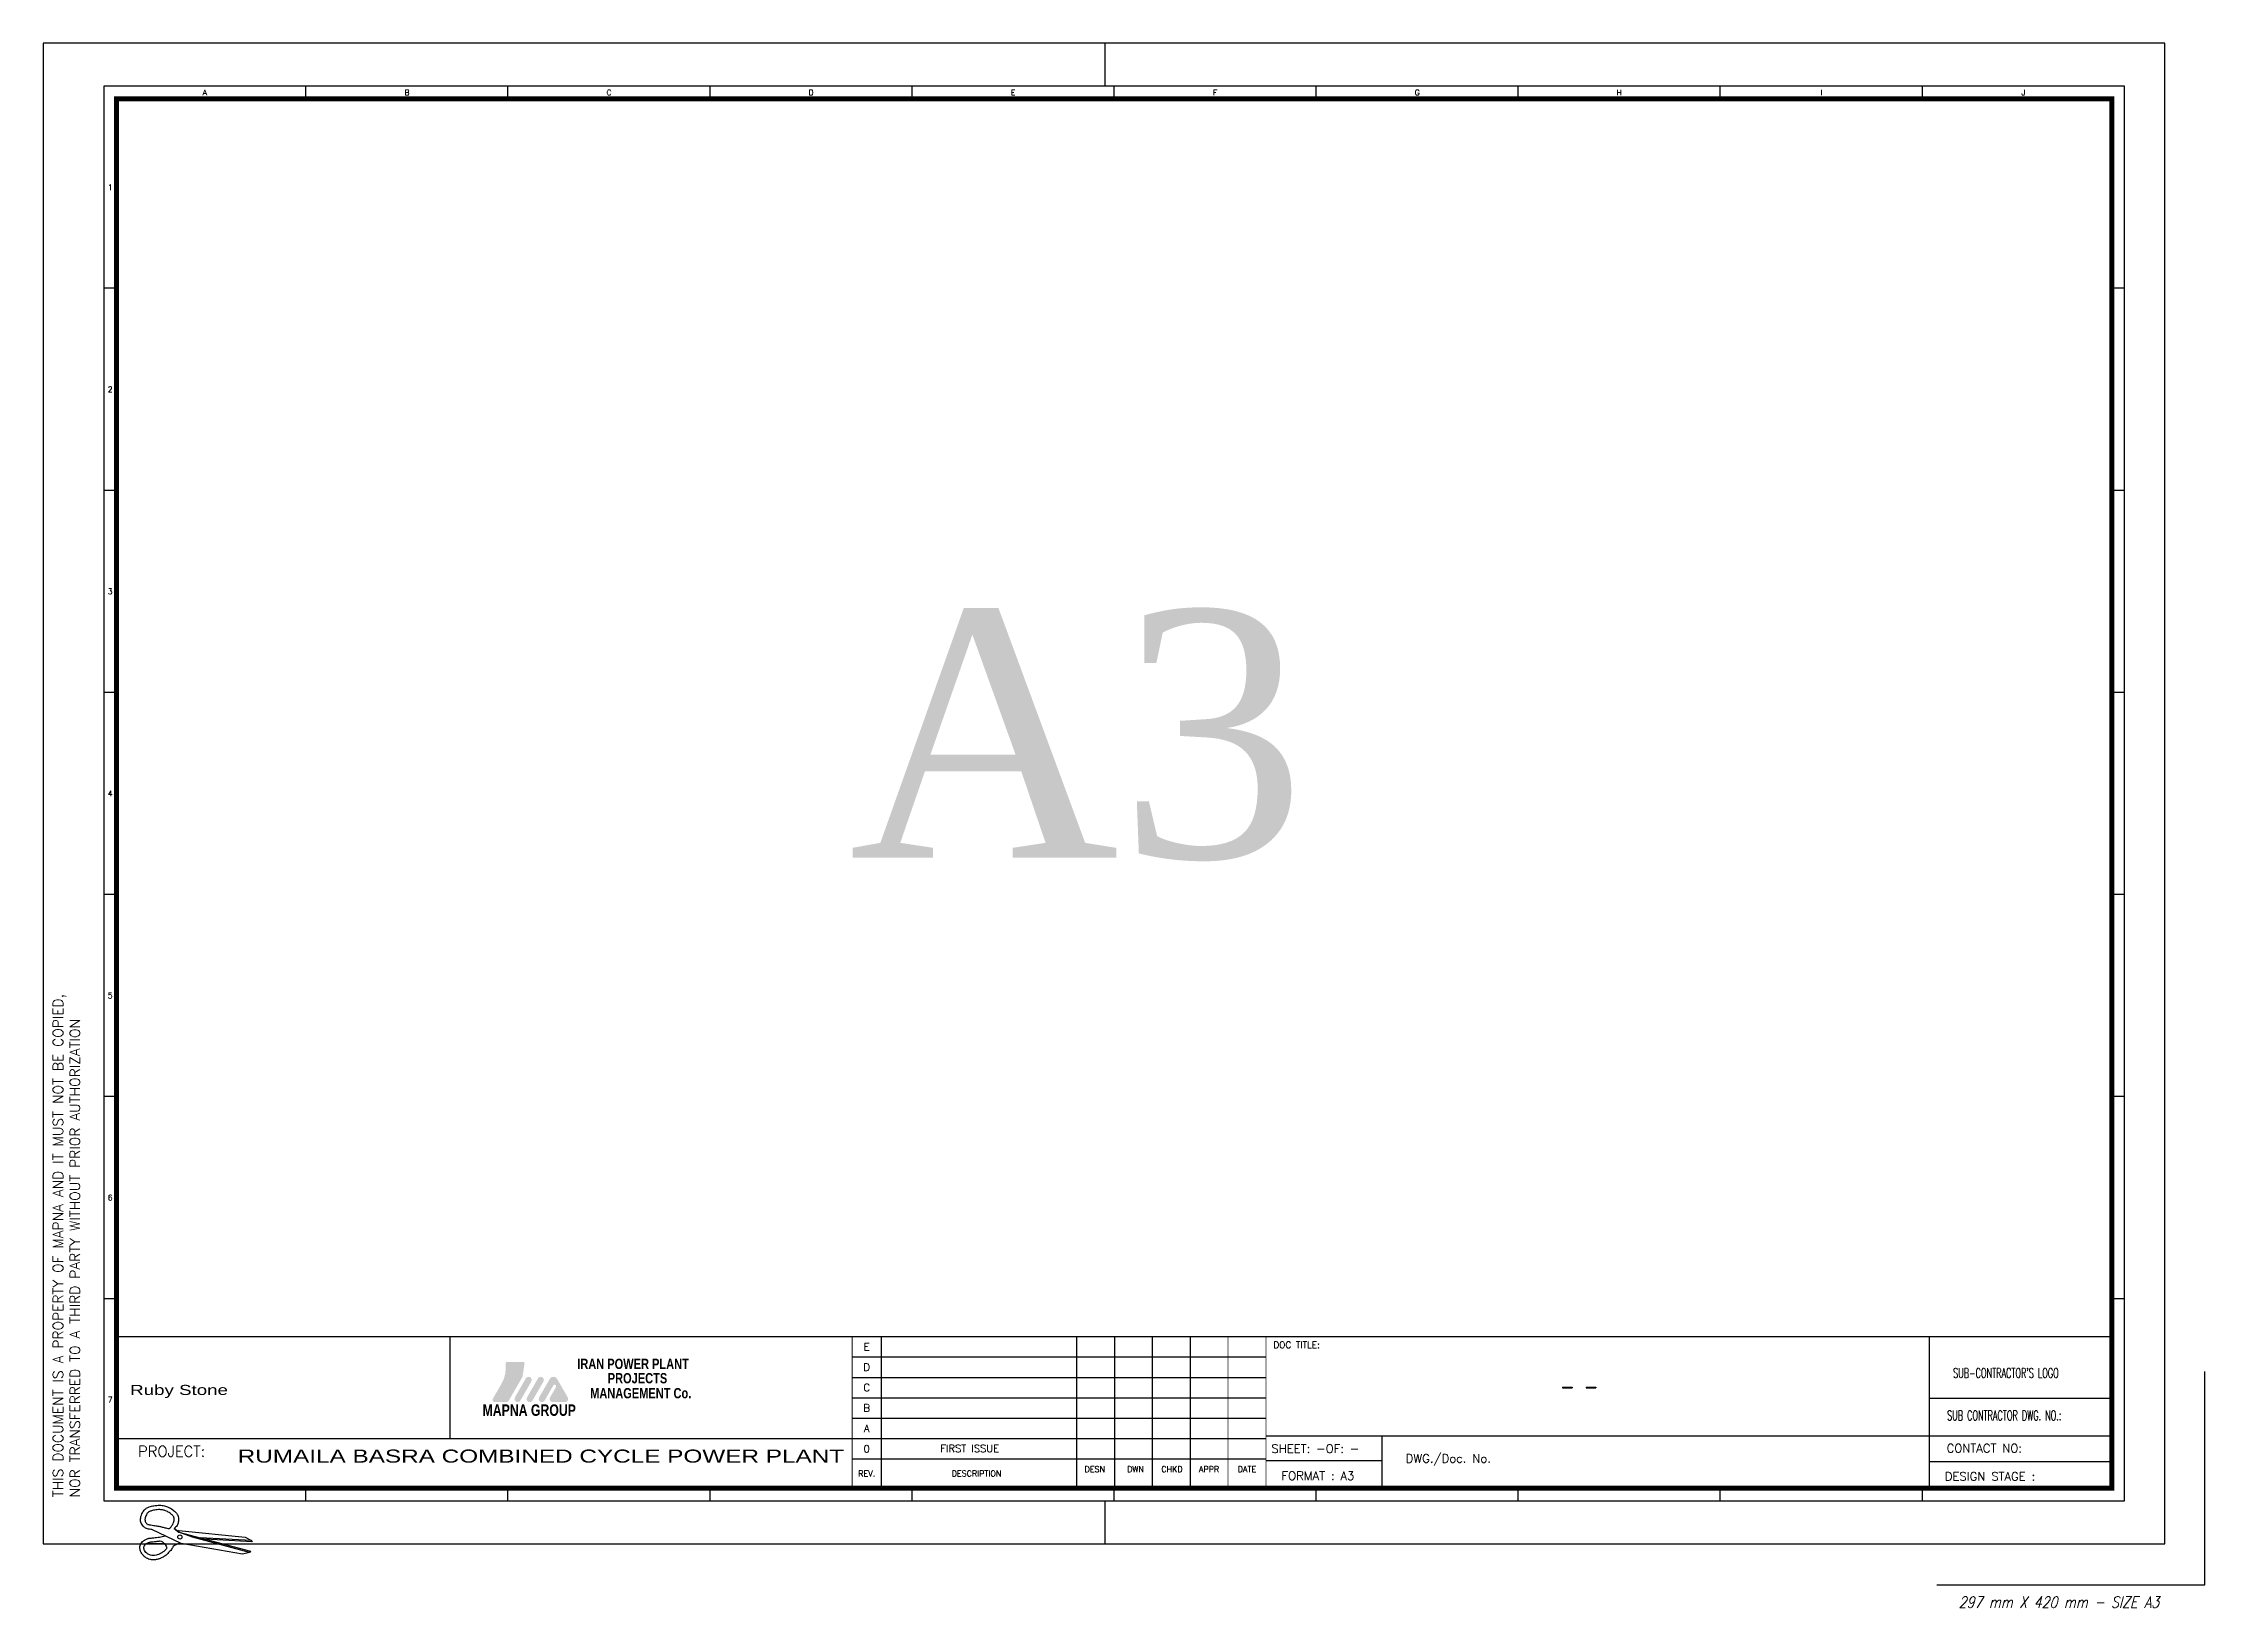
# Model space of a CAD drawing. Header units: millimetres. Extents: x 56 to 1774, y 131 to 974.
# Drawn here: x 1345.8 to 1773.7, y 628 to 937.7 of the extents above; entities that cross this region are included whole.
import ezdxf
from ezdxf.enums import TextEntityAlignment as Align

# ---------------------------------------------------------------- set-up
doc = ezdxf.new("R2010")
doc.units = ezdxf.units.MM
doc.linetypes.add('SLD', pattern=[0])
for name, color, linetype in [('1', 1, 'Continuous'), ('CADR', 2, 'Continuous'), ('CADRE', 7, 'Continuous'), ('FRAME A0', 7, 'Continuous'), ('TITLE', 7, 'Continuous')]:
    doc.layers.add(name, color=color, linetype=linetype)
doc.layers.add('T-T', color=2, linetype='Continuous', lineweight=20)
doc.styles.add('MacDonald', font='', dxfattribs={"width": 0.8})
doc.styles.add('ROMANC', font='romanc')
doc.styles.add('ROMAND', font='ROMAND.shx')
doc.styles.add('ROMANS', font='ROMANS.shx')
doc.styles.add('ROMANT', font='romant')
doc.styles.get("Standard").update_dxf_attribs({"font": 'arial.ttf'})
doc.styles.add('style3', font='arial.ttf')
doc.styles.get('MacDonald').set_extended_font_data('Aharoni', bold=True)

msp = doc.modelspace()

# ---------------------------------------------------------------- hatches: boundary and pattern name
at = {"layer": 'T-T'}
msp.add_hatch(color=252, dxfattribs=at).paths.add_polyline_path([(1440.54, 673.57, 0.093556), (1440.67, 673.94), (1441.04, 676.42, 0.459001), (1440.84, 676.66), (1437.51, 676.66, 0.414214), (1437.3, 676.45), (1437.3, 675.46, -0.131652), (1436.46, 672.34), (1434.75, 669.37, 0.57735), (1435.11, 668.75), (1437.39, 668.75, 0.267949), (1437.93, 669.06)])
h = msp.add_hatch(color=1, dxfattribs=at)
h.paths.add_polyline_path([(1447.49, 673.33, 0.57735), (1446.04, 673.33), (1443.94, 669.68, 1), (1445.02, 669.06), (1446.73, 672.03, -1), (1447.27, 671.72), (1446.1, 669.68, 0.57735), (1446.64, 668.75), (1449.05, 668.75, 0.57735), (1449.59, 669.68)])
h.paths.add_polyline_path([(1444.78, 672.81, 1), (1443.7, 673.43), (1441.54, 669.68, 1), (1442.62, 669.06)])
h.paths.add_polyline_path([(1442.38, 672.81, 1), (1441.3, 673.43), (1439.14, 669.68, 1), (1440.22, 669.06)])

# ---------------------------------------------------------------- linework, layer by layer
at = {"layer": '1', "color": 23}
msp.add_lwpolyline([(1345.76, 640.71), (1765.76, 640.71), (1765.76, 937.71), (1345.76, 937.71)], close=True, dxfattribs=at)
at = {"layer": 'CADR', "color": 2}
for p, q in [((1375.29, 642.03), (1372.61, 643.01)), ((1386.56, 638.97), (1375.29, 642.03)), ((1387, 641.35), (1376.81, 641.89))]:
    msp.add_line(p, q, dxfattribs=at)
at = {"layer": 'CADR', "color": 6, "const_width": 1}
msp.add_lwpolyline([(1360.26, 651.71), (1755.26, 651.71), (1755.26, 926.71), (1360.26, 926.71)], close=True, dxfattribs=at)
msp.add_lwpolyline([(1360.26, 651.71), (1755.26, 651.71), (1755.26, 926.71), (1360.26, 926.71)], close=True, dxfattribs=at)
at = {"layer": 'CADR', "color": 2}
for points in [[(1372.61, 643.01), (1371.65, 643.69), (1372.61, 643.01), (1386.78, 639.21), (1386.56, 638.97), (1385.23, 638.62), (1373.09, 640.77), (1367.25, 643.5, -0.028727), (1366.37, 643.65, -0.129651), (1365.71, 644.01, -0.104257), (1365.17, 644.77, -0.119665), (1365.02, 645.6, -0.097137), (1365.29, 646.6, -0.051767), (1365.76, 647.36, -0.087956), (1366.16, 647.72, -0.057218), (1366.76, 648.01, -0.041906), (1367.65, 648.23, -0.04274), (1368.82, 648.32, -0.054109), (1369.74, 648.22, -0.054284), (1370.52, 647.95, -0.044149), (1371.39, 647.44, -0.054191), (1372.03, 646.87, -0.069516), (1372.41, 646.32, -0.098231), (1372.54, 645.85, -0.055535), (1372.5, 644.99, -0.106497), (1372.24, 644.32, -0.087234), (1371.65, 643.69), (1371.65, 643.69)], [(1372.82, 640.9), (1371.49, 640.2, -0.028323), (1371.13, 639.58, -0.044405), (1370.85, 639.22, -0.01082), (1370.32, 638.66, -0.025021), (1370.07, 638.44, -0.040261), (1369.66, 638.16, -0.024811), (1368.94, 637.8, -0.051639), (1368.33, 637.6, -0.043861), (1367.57, 637.51, -0.084893), (1366.83, 637.6, -0.072185), (1366.05, 637.98, -0.060314), (1365.58, 638.38, -0.053178), (1365.17, 638.94, -0.079226), (1364.93, 639.57, -0.090607), (1364.91, 640.16, -0.135166), (1365.26, 640.95, -0.117955), (1366.05, 641.54, -0.015196), (1366.61, 641.76, -0.060462), (1366.75, 641.8, -0.005739), (1367.12, 641.83, 0.005377), (1367.51, 641.87, 0.00357), (1367.66, 641.89, 0.000482), (1368.76, 642.03, 0.042373), (1369.89, 642.27)]]:
    msp.add_lwpolyline(points, format="xyb", dxfattribs=at)
for points in [[(1371.66, 645.79, 0.014367), (1371.64, 645.88, 0.025297), (1371.63, 645.93, 0.058435), (1371.56, 646.07, 0.032024), (1371.39, 646.29, 0.029767), (1371.17, 646.5, 0.024227), (1370.89, 646.73, 0.024912), (1370.51, 646.97, 0.027124), (1370.15, 647.16, 0.022061), (1369.83, 647.28, 0.025145), (1369.55, 647.37, 0.029012), (1369.22, 647.42, 0.023204), (1368.81, 647.45, 0.025191), (1368.31, 647.44, 0.023986), (1367.79, 647.37, 0.018318), (1367.36, 647.28, 0.024263), (1367.04, 647.18, 0.025265), (1366.77, 647.07, 0.043359), (1366.62, 646.98, 0.029119), (1366.56, 646.93, 0.016334), (1366.45, 646.83, 0.053444), (1366.29, 646.62, 0.029949), (1366.07, 646.22, 0.044366), (1365.94, 645.85, 0.056614), (1365.89, 645.54, 0.051458), (1365.91, 645.34, 0.045838), (1365.97, 645.12, 0.065779), (1366.12, 644.83, 0.084428), (1366.3, 644.65, 0.032189), (1366.48, 644.54, 0.072474), (1366.57, 644.51, 0.006478), (1366.82, 644.46, 0.002973), (1367.35, 644.37, 0.003668), (1368.28, 644.23, -0.009409), (1368.64, 644.17, -0.009459), (1368.67, 644.16, -0.000429), (1369.33, 644.01, -0.023202), (1370, 643.83, 0.031733), (1370.49, 643.7, 0.257124), (1370.89, 643.84, 0.089537), (1371.51, 644.8, 0.007257), (1371.62, 645.06, 0.031616), (1371.64, 645.12, 0.049222), (1371.69, 645.49, 0.062413)], [(1369.51, 639.11, -0.017801), (1368.97, 638.77, -0.026129), (1368.58, 638.58, -0.050318), (1368.1, 638.42, -0.04507), (1367.53, 638.35, -0.083678), (1366.98, 638.43, -0.075274), (1366.42, 638.7, -0.05723), (1366.08, 639, -0.06187), (1365.83, 639.35, -0.070514), (1365.72, 639.66, -0.076309), (1365.7, 639.97, -0.149653), (1365.91, 640.48, -0.119822), (1366.46, 640.89, -0.013354), (1366.78, 641.02, -0.058994), (1366.86, 641.03, -0.006162), (1367.05, 641.05, 0.002417), (1367.53, 641.1, 0.00549), (1368.1, 641.17, 0.004129), (1368.87, 641.27), (1368.87, 641.27, -0.075218), (1369.36, 641.06, -0.078077), (1369.74, 640.72, -0.074157), (1370.17, 640.03, -0.225345), (1370.16, 639.75, -0.077154), (1369.95, 639.47, -0.047491)]]:
    msp.add_lwpolyline(points, format="xyb", close=True, dxfattribs=at)
for points in [[(1372.35, 643.2), (1372.62, 643.3), (1385.76, 641.98), (1387, 641.35), (1387.13, 641.05), (1377.88, 641.6)], [(1369.75, 640.71), (1366.16, 640.71)], [(1373.41, 640.71), (1372.47, 640.71)]]:
    msp.add_lwpolyline(points, dxfattribs=at)
msp.add_circle((1372.81, 642.03), 0.411, dxfattribs=at)
at = {"layer": 'CADRE', "color": 2}
for p, q in [((1426.22, 681.71), (1426.22, 661.52)), ((1719.1, 681.71), (1719.1, 651.71)), ((1610.78, 662.06), (1610.78, 651.71)), ((1587.81, 657.19), (1610.78, 657.19))]:
    msp.add_line(p, q, dxfattribs=at)
for points in [[(1360.26, 681.71), (1587.81, 681.71)], [(1511.66, 681.71), (1511.66, 651.71)], [(1550.31, 681.71), (1550.31, 651.71)], [(1557.81, 681.71), (1557.81, 651.71)], [(1565.31, 681.71), (1565.31, 651.71)], [(1572.81, 681.71), (1572.81, 651.71)], [(1587.81, 681.71), (1755.26, 681.71)], [(1505.89, 677.68), (1587.81, 677.68)], [(1505.89, 677.68), (1587.81, 677.68)], [(1505.89, 673.64), (1587.81, 673.64)], [(1505.89, 673.64), (1587.81, 673.64)], [(1505.89, 669.6), (1587.81, 669.6)], [(1505.89, 669.6), (1587.81, 669.6)], [(1719.1, 669.51), (1755.26, 669.51)], [(1505.89, 665.56), (1587.81, 665.56)], [(1505.89, 665.56), (1587.81, 665.56)], [(1360.26, 661.52), (1587.81, 661.52)], [(1505.89, 661.52), (1587.81, 661.52)], [(1587.81, 662.06), (1755.26, 662.06)], [(1505.89, 657.48), (1587.81, 657.48)], [(1505.89, 657.48), (1587.81, 657.48)], [(1719.1, 656.99), (1755.26, 656.99)]]:
    msp.add_lwpolyline(points, dxfattribs=at)
at = {"layer": 'FRAME A0', "color": 141}
for p, q in [((1773.67, 632.59), (1773.67, 674.8)), ((1720.62, 632.59), (1773.67, 632.59))]:
    msp.add_line(p, q, dxfattribs=at)
at = {"layer": 'TITLE', "color": 7}
for points in [[(1556.01, 929.21), (1556.01, 937.71)], [(1397.76, 926.71), (1397.76, 929.21)], [(1437.76, 926.71), (1437.76, 929.21)], [(1477.76, 926.71), (1477.76, 929.21)], [(1517.76, 926.71), (1517.76, 929.21)], [(1557.76, 926.71), (1557.76, 929.21)], [(1597.76, 926.71), (1597.76, 929.21)], [(1637.76, 926.71), (1637.76, 929.21)], [(1677.76, 926.71), (1677.76, 929.21)], [(1717.76, 926.71), (1717.76, 929.21)], [(1360.26, 889.21), (1357.76, 889.21)], [(1757.76, 889.21), (1755.26, 889.21)], [(1360.26, 849.21), (1357.76, 849.21)], [(1757.76, 849.21), (1755.26, 849.21)], [(1360.26, 809.21), (1357.76, 809.21)], [(1757.76, 809.21), (1755.26, 809.21)], [(1360.26, 769.21), (1357.76, 769.21)], [(1757.76, 769.21), (1755.26, 769.21)], [(1360.26, 729.21), (1357.76, 729.21)], [(1757.76, 729.21), (1755.26, 729.21)], [(1360.26, 689.21), (1357.76, 689.21)], [(1757.76, 689.21), (1755.26, 689.21)], [(1397.76, 649.21), (1397.76, 651.71)], [(1437.76, 649.21), (1437.76, 651.71)], [(1477.76, 649.21), (1477.76, 651.71)], [(1517.76, 649.21), (1517.76, 651.71)], [(1557.76, 649.21), (1557.76, 651.71)], [(1597.76, 649.21), (1597.76, 651.71)], [(1637.76, 649.21), (1637.76, 651.71)], [(1677.76, 649.21), (1677.76, 651.71)], [(1717.76, 649.21), (1717.76, 651.71)], [(1556.01, 640.71), (1556.01, 649.21)]]:
    msp.add_lwpolyline(points, dxfattribs=at)
msp.add_lwpolyline([(1357.76, 649.21), (1757.76, 649.21), (1757.76, 929.21), (1357.76, 929.21)], close=True, dxfattribs=at)
msp.add_lwpolyline([(1357.76, 649.21), (1757.76, 649.21), (1757.76, 929.21), (1357.76, 929.21)], close=True, dxfattribs=at)
at = {"layer": 'TITLE', "color": 3, "linetype": 'SLD'}
for points, const_width in [([(1505.89, 651.71), (1505.89, 681.71)], 0.194), ([(1505.89, 681.71), (1505.89, 651.71)], 0.115), ([(1580.31, 681.71), (1580.31, 651.71)], 0.115), ([(1587.81, 681.71), (1587.81, 651.71)], 0.115), ([(1719.1, 681.71), (1755.26, 681.71)], 0.194)]:
    msp.add_lwpolyline(points, dxfattribs=dict(at, const_width=const_width))

# ---------------------------------------------------------------- texts
at = {"color": 4, "insert": (1550.49, 800.65), "char_height": 49, "width": 172.0737, "attachment_point": 5}
msp.add_mtext('{\\fTimes New Roman|b0|i0|c0|p18;\\C256;A3}', dxfattribs=at)
at = {"layer": 'CADR', "color": 3, "style": 'ROMANC'}
for s, p in [('THIS DOCUMENT IS A PROPERTY OF MAPNA AND IT MUST NOT BE COPIED,', (1349.69, 649.91)), ('NOR TRANSFERRED TO A THIRD PARTY WITHOUT PRIOR AUTHORIZATION', (1353.03, 649.87))]:
    msp.add_text(s, height=2, rotation=90, dxfattribs=at).set_placement(p)
at = {"layer": 'CADRE', "color": 2, "style": 'ROMANS'}
msp.add_text('DOC TITLE:', height=1.3, dxfattribs=at).set_placement((1593.89, 680.07), align=Align.MIDDLE)
at = {"layer": 'CADRE', "color": 2, "style": 'ROMANS', "width": 0.6}
msp.add_text("SUB-CONTRACTOR'S LOGO", height=1.95, dxfattribs=at).set_placement((1734.3, 674.49), align=Align.MIDDLE_CENTER)
msp.add_text('SUB CONTRACTOR DWG. NO.:', height=1.95, dxfattribs=at).set_placement((1722.66, 665.12))
at = {"layer": 'CADRE', "color": 2, "style": 'ROMANS'}
for s, p in [('SHEET: -OF: -', (1588.9, 658.68)), ('DWG./Doc. No.', (1615.48, 656.74))]:
    msp.add_text(s, height=1.69, dxfattribs=at).set_placement(p)
for s, p in [('CONTACT NO:', (1722.56, 660.45)), ('DESIGN STAGE :', (1722.2, 654.88))]:
    msp.add_text(s, height=1.69, dxfattribs=at).set_placement(p, align=Align.TOP_LEFT)
msp.add_text('FORMAT : A3 ', height=1.69, dxfattribs=at).set_placement((1598.68, 654.16), align=Align.MIDDLE_CENTER)
at = {"layer": 'FRAME A0', "color": 141, "style": 'ROMANS', "oblique": 15, "width": 0.828221}
msp.add_text('297 mm X 420 mm - SIZE A3', height=2.224, dxfattribs=at).set_placement((1724.92, 628.03))
at = {"layer": 'T-T', "style": 'MacDonald', "width": 0.8}
for s, p in [('IRAN POWER PLANT', (1462.52, 676.31)), ('PROJECTS', (1463.4, 673.47)), ('MANAGEMENT Co.', (1464.04, 670.51))]:
    msp.add_text(s, height=2.042, rotation=0.0001, dxfattribs=at).set_placement(p, align=Align.MIDDLE)
at = {"layer": 'T-T', "color": 3, "style": 'style3', "width": 1.332063}
msp.add_text('Ruby Stone', height=1.991, rotation=0.0001, dxfattribs=at).set_placement((1362.97, 670.15))
at = {"layer": 'T-T', "style": 'MacDonald', "width": 0.8}
msp.add_text('MAPNA GROUP', height=2.2688, rotation=0.0001, dxfattribs=at).set_placement((1432.73, 666.02))
at = {"layer": 'T-T', "color": 3, "style": 'style3', "width": 1.332063}
msp.add_text('RUMAILA BASRA COMBINED CYCLE POWER PLANT  ', height=2.586, rotation=0.0001, dxfattribs=at).set_placement((1445.62, 658.05), align=Align.MIDDLE_CENTER)
at = {"layer": 'TITLE', "style": 'ROMANS'}
for s, height, p in [('A', 1.11, (1377.76, 927.96)), ('B', 1.11, (1417.76, 927.96)), ('C', 1.11, (1457.76, 927.96)), ('D', 1.11, (1497.76, 927.96)), ('E', 1.11, (1537.76, 927.96)), ('F', 1.11, (1577.76, 927.96)), ('G', 1.11, (1617.76, 927.96)), ('H', 1.11, (1657.76, 927.96)), ('I', 1.11, (1697.76, 927.96)), ('J', 1.11, (1737.76, 927.96)), ('1', 1.11, (1359.01, 909.21)), ('2', 1.11, (1359.01, 869.21)), ('3', 1.11, (1359.01, 829.21)), ('4', 1.11, (1359.01, 789.21)), ('5', 1.11, (1359.01, 749.21)), ('6', 1.11, (1359.01, 709.21)), ('E', 1.44, (1508.77, 679.7)), ('D', 1.44, (1508.77, 675.66)), ('C', 1.44, (1508.77, 671.62)), ('7', 1.11, (1359.01, 669.21)), ('7', 1.11, (1359.01, 669.21)), ('B', 1.44, (1508.77, 667.58)), ('A', 1.44, (1508.78, 663.54)), ('0', 1.44, (1508.78, 659.5)), ('FIRST ISSUE', 1.4423, (1529.17, 659.56)), ('REV.', 1.154, (1508.78, 654.6)), ('DESCRIPTION', 1.1538, (1530.52, 654.6)), ('DESCRIPTION', 1.1538, (1530.52, 654.6)), ('DESN', 1.154, (1553.93, 655.46)), ('DWN', 1.154, (1562.01, 655.46)), ('CHKD', 1.154, (1569.22, 655.46)), ('APPR', 1.154, (1576.56, 655.46)), ('DATE', 1.154, (1584.06, 655.46))]:
    msp.add_text(s, height=height, dxfattribs=at).set_placement(p, align=Align.MIDDLE_CENTER)
at = {"layer": 'TITLE', "color": 3, "style": 'ROMANT'}
msp.add_text('- -', height=2.667, dxfattribs=at).set_placement((1649.82, 671.78), align=Align.MIDDLE_CENTER)
at = {"layer": 'TITLE', "color": 2, "linetype": 'Continuous', "style": 'ROMAND'}
msp.add_text('PROJECT: ', height=2.121, dxfattribs=at).set_placement((1371.91, 658.99), align=Align.MIDDLE)

doc.saveas('drawing.dxf')
